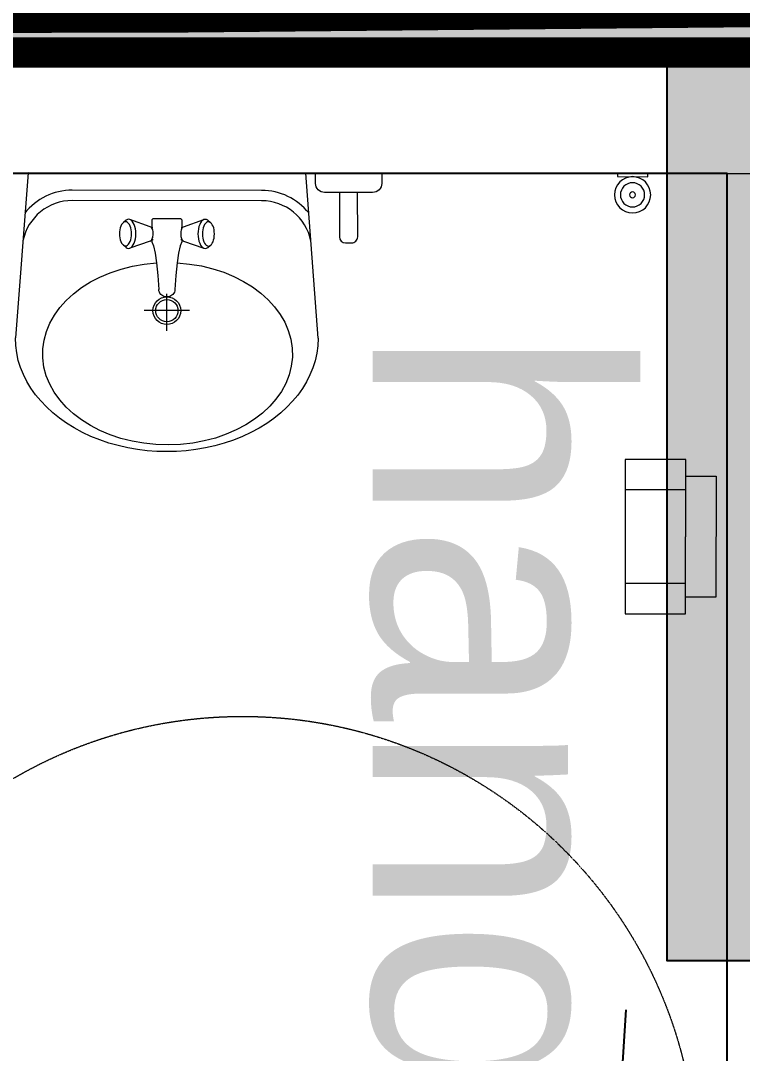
# Model space of a CAD drawing. Header units: millimetres. Extents: x -100356 to 314685, y 446 to 1273965.
# Drawn here: x 47474 to 48666, y 530770 to 532476 of the extents above; entities that cross this region are included whole.
import ezdxf
from ezdxf.xclip import XClip

# ---------------------------------------------------------------- set-up
doc = ezdxf.new("R2010")
doc.units = ezdxf.units.MM
doc.header["$XCLIPFRAME"] = 2
for name, pattern in [('2nd LEVEL$0$HIDDEN', [0.375, 0.25, -0.125]), ('CENTER', [2, 1.25, -0.25, 0.25, -0.25]), ('Dash', [6, 3, -3]), ('DASHED2', [0.375, 0.25, -0.125]), ('gf$0$CENTER2', [28.575, 19.05, -3.175, 3.175, -3.175]), ('gf$0$Kume - Grid Line', [10.5, 6, -1.25, 2, -1.25])]:
    doc.linetypes.add(name, pattern=pattern)
for name, color, linetype in [('20180221 BF$0$luoi', 5, 'Continuous'), ('20180221 BF$0$TREE', 99, 'Continuous'), ('2nd LEVEL$0$2nd LEVEL$0$THIET-BI', 21, 'Continuous'), ('STR', 7, 'Continuous')]:
    doc.layers.add(name, color=color, linetype=linetype)
for name, color, linetype, lineweight in [('20180221 BF$0$TUONG 2', 2, 'Continuous', 25), ('20180330-Ascent Plaza-TP-Ban ve so bo$0$@ color hatch', 7, 'Continuous', 13), ('20180330-Ascent Plaza-TP-Ban ve so bo$0$KÍNH', 150, 'Continuous', 9), ('2nd LEVEL$0$2nd LEVEL$0$17 vatdung', 6, 'Continuous', 9), ('2nd LEVEL$0$2nd LEVEL$0$18 thietbiwc', 6, 'Continuous', 9), ('2nd LEVEL$0$2nd LEVEL$0$A-HAT WALL', 8, 'Continuous', 9), ('2nd LEVEL$0$2nd LEVEL$0$dim', 8, 'Continuous', 13), ('2nd LEVEL$0$2nd LEVEL$0$SAN2', 6, 'Continuous', 9), ('2nd LEVEL$0$2nd LEVEL$0$Thiet bi', 54, 'Continuous', 9), ('2nd LEVEL$0$FURNITURE', 45, 'Continuous', 13), ('@ color hatch', 7, 'Continuous', 13), ('A.Concrete', 7, 'Continuous', 25), ('gf$0$A.Axis', 251, 'gf$0$CENTER2', 13), ('GJ', 1, 'Continuous', 13), ('LC.HA', 250, 'Continuous', 9), ('LGI', 250, 'CENTER', 9), ('luoicot', 30, 'Continuous', 13), ('TEXT', 6, 'Continuous', 20)]:
    doc.layers.add(name, color=color, linetype=linetype, lineweight=lineweight)
doc.styles.add('VnArial', font='Font - TrueType - Arial.ttf')

# ---------------------------------------------------------------- blocks, each defined once
blk = doc.blocks.new('gf$0$grid tower-gf')
at = {"layer": 'gf$0$A.Axis', "linetype": 'gf$0$Kume - Grid Line', "lineweight": 9, "ltscale": 100}
blk.add_line((48341.2, -11100.1), (-14918.8, -11100.1), dxfattribs=at)
blk = doc.blocks.new('SITE')
at = {"layer": 'GJ', "color": 2, "linetype": 'DASHED2', "ltscale": 200, "const_width": 50, "elevation": 0}
blk.add_lwpolyline([(-52588.7, 42418.7), (-48449.4, 42705.3), (-47305.7, 42675.1), (-44663.6, 42637.5), (-38719.2, 42656.1), (-35209.1, 42660.5), (-34095.9, 42670.9), (-29878.6, 42740.1), (-25969.9, 42803.7), (-21953.7, 42762.3), (-17824.9, 42747.8)], dxfattribs=at)
blk = doc.blocks.new('20180221 BF$0$hientrang')
at = {"layer": '20180221 BF$0$luoi', "color": 7, "linetype": 'Continuous'}
blk.add_line((-70495.8, 84900.3, 0), (-67995.8, 84897.2, 0), dxfattribs=at)
blk = doc.blocks.new('2nd LEVEL$0$2nd LEVEL$0$Tap Plan')
at = {"color": 0, "linetype": 'ByBlock', "lineweight": 20}
for p, q in [((-12.4, 121.3), (-13, 119.3)), ((-12.4, 121.3), (-13, 119.3)), ((-11.4, 123.1), (-12.4, 121.3)), ((-11.4, 123.1), (-12.4, 121.3)), ((-10, 124.9), (-11.4, 123.1)), ((-10, 124.9), (-11.4, 123.1)), ((-8.4, 126.3), (-10, 124.9)), ((-8.4, 126.3), (-10, 124.9)), ((-6.5, 127.5), (-8.4, 126.3)), ((-6.5, 127.5), (-8.4, 126.3)), ((-4.4, 128.3), (-6.5, 127.5)), ((-4.4, 128.3), (-6.5, 127.5)), ((-5, 128.3), (-6.1, 127.6)), ((-3.4, 129), (-5, 128.3)), ((-2.3, 128.8), (-4.4, 128.3)), ((-2.3, 128.8), (-4.4, 128.3)), ((-1.7, 129.4), (-3.4, 129)), ((0, 129), (-2.3, 128.8)), ((0, 129), (-2.3, 128.8)), ((0, 129.5), (-1.7, 129.4)), ((1.7, 129.4), (0, 129.5)), ((2.3, 128.8), (0, 129)), ((2.3, 128.8), (0, 129)), ((3.4, 129), (1.7, 129.4)), ((4.4, 128.3), (2.3, 128.8)), ((4.4, 128.3), (2.3, 128.8)), ((5, 128.3), (3.4, 129)), ((6.5, 127.5), (4.4, 128.3)), ((6.5, 127.5), (4.4, 128.3)), ((6.1, 127.6), (5, 128.3)), ((8.4, 126.3), (6.5, 127.5)), ((8.4, 126.3), (6.5, 127.5)), ((10, 124.9), (8.4, 126.3)), ((10, 124.9), (8.4, 126.3)), ((11.4, 123.1), (10, 124.9)), ((11.4, 123.1), (10, 124.9)), ((12.4, 121.3), (11.4, 123.1)), ((12.4, 121.3), (11.4, 123.1)), ((13, 119.3), (12.4, 121.3)), ((13, 119.3), (12.4, 121.3)), ((-15, 93.9), (-13.2, 117.1)), ((-15, 93.9), (-13.2, 117.1)), ((-13, 119.2), (-13.2, 117.1)), ((-13, 119.2), (-13.2, 117.1)), ((-13, 119.3), (-13, 119.2)), ((-13, 119.3), (-13, 119.2)), ((13, 119.3), (13, 119.2)), ((13, 119.3), (13, 119.2)), ((13.2, 117.1), (13, 119.2)), ((13.2, 117.1), (13, 119.2)), ((15, 93.9), (13.2, 117.1)), ((15, 93.9), (13.2, 117.1)), ((-17, 72.8), (-15, 93.9)), ((-17, 72.8), (-15, 93.9)), ((17, 72.8), (15, 93.9)), ((17, 72.8), (15, 93.9)), ((-19.3, 56.6), (-17, 72.9)), ((-19.3, 56.6), (-17, 72.9)), ((19.3, 56.6), (17, 72.9)), ((19.3, 56.6), (17, 72.9)), ((-22, 44.6), (-19.3, 56.6)), ((-22, 44.6), (-19.3, 56.6)), ((22, 44.6), (19.3, 56.6)), ((22, 44.6), (19.3, 56.6)), ((-77.9, 31.8), (-77.2, 35)), ((-77.9, 31.8), (-77.2, 35)), ((-77.2, 35), (-76.2, 37.9)), ((-77.2, 35), (-76.2, 37.9)), ((-76.2, 37.9), (-74.9, 40.3)), ((-76.2, 37.9), (-74.9, 40.3)), ((-74.9, 40.3), (-73.5, 42.3)), ((-74.9, 40.3), (-73.5, 42.3)), ((-73.5, 42.3), (-71.9, 43.8)), ((-73.5, 42.3), (-71.9, 43.8)), ((-67.4, 47.6), (-71.9, 43.8)), ((-67.4, 47.6), (-71.9, 43.8)), ((-71.9, 43.8), (-70.2, 44.7)), ((-71.9, 43.8), (-70.2, 44.7)), ((-70.2, 44.7), (-68.5, 45)), ((-70.2, 44.7), (-68.5, 45)), ((-68.5, 45), (-66.8, 44.7)), ((-68.5, 45), (-66.8, 44.7)), ((-67.4, 47.6), (-65.4, 48.6)), ((-67.4, 47.6), (-65.4, 48.6)), ((-66.8, 44.7), (-65.1, 43.8)), ((-66.8, 44.7), (-65.1, 43.8)), ((-65.4, 48.6), (-63.3, 49)), ((-65.4, 48.6), (-63.3, 49)), ((-65.1, 43.8), (-63.5, 42.3)), ((-65.1, 43.8), (-63.5, 42.3)), ((-63.5, 42.3), (-62.1, 40.3)), ((-63.5, 42.3), (-62.1, 40.3)), ((-63.3, 49), (-61.2, 48.6)), ((-63.3, 49), (-61.2, 48.6)), ((-62.1, 40.3), (-60.8, 37.9)), ((-62.1, 40.3), (-60.8, 37.9)), ((-61.2, 48.6), (-59.2, 47.6)), ((-27.6, 36.8), (-61.2, 48.6)), ((-61.2, 48.6), (-59.2, 47.6)), ((-27.6, 36.8), (-61.2, 48.6)), ((-60.8, 37.9), (-59.8, 35)), ((-60.8, 37.9), (-59.8, 35)), ((-59.8, 35), (-59.1, 31.8)), ((-59.8, 35), (-59.1, 31.8)), ((-59.2, 47.6), (-57.3, 45.8)), ((-59.2, 47.6), (-57.3, 45.8)), ((-57.3, 45.8), (-55.6, 43.4)), ((-57.3, 45.8), (-55.6, 43.4)), ((-55.6, 43.4), (-54.1, 40.4)), ((-55.6, 43.4), (-54.1, 40.4)), ((-54.1, 40.4), (-52.9, 37)), ((-54.1, 40.4), (-52.9, 37)), ((-52.9, 37), (-52, 33.2)), ((-52.9, 37), (-52, 33.2)), ((-27.6, 36.8), (-26.6, 36.3)), ((-27.6, 36.8), (-26.6, 36.3)), ((-26.6, 36.3), (-25.7, 35.4)), ((-26.6, 36.3), (-25.7, 35.4)), ((-25.7, 35.4), (-24.8, 34.2)), ((-25.7, 35.4), (-24.8, 34.2)), ((-22.9, 35), (-25.4, 35)), ((-22.9, 35), (-25.4, 35)), ((-25, 37.5), (-24.8, 38)), ((-25, 37.5), (-24.8, 38)), ((-25, 37), (-25, 37.5)), ((-25, 37), (-25, 37.5)), ((-25, 35), (-25, 37)), ((-25, 35), (-25, 37)), ((-24.8, 38), (-21.9, 44.9)), ((-24.8, 38), (-21.9, 44.9)), ((-24.8, 34.2), (-24.1, 32.7)), ((-24.8, 34.2), (-24.1, 32.7)), ((24.8, 38), (21.9, 44.9)), ((24.8, 38), (21.9, 44.9)), ((25.4, 35), (23.2, 35)), ((25.4, 35), (23.2, 35)), ((24.1, 32.7), (24.8, 34.2)), ((24.1, 32.7), (24.8, 34.2)), ((24.8, 38), (25, 37.5)), ((24.8, 38), (25, 37.5)), ((24.8, 34.2), (25.7, 35.4)), ((24.8, 34.2), (25.7, 35.4)), ((25, 37.5), (25, 37)), ((25, 37.5), (25, 37)), ((25, 37), (25, 35)), ((25, 37), (25, 35)), ((25.7, 35.4), (26.6, 36.3)), ((25.7, 35.4), (26.6, 36.3)), ((26.6, 36.3), (27.6, 36.8)), ((26.6, 36.3), (27.6, 36.8)), ((27.6, 36.8), (61.2, 48.6)), ((27.6, 36.8), (61.2, 48.6)), ((52, 33.2), (52.9, 37)), ((52, 33.2), (52.9, 37)), ((52.9, 37), (54.1, 40.4)), ((52.9, 37), (54.1, 40.4)), ((54.1, 40.4), (55.6, 43.4)), ((54.1, 40.4), (55.6, 43.4)), ((55.6, 43.4), (57.3, 45.8)), ((55.6, 43.4), (57.3, 45.8)), ((57.3, 45.8), (59.2, 47.6)), ((57.3, 45.8), (59.2, 47.6)), ((59.1, 31.8), (59.8, 35)), ((59.1, 31.8), (59.8, 35)), ((59.2, 47.6), (61.2, 48.6)), ((59.2, 47.6), (61.2, 48.6)), ((59.8, 35), (60.8, 37.9)), ((59.8, 35), (60.8, 37.9)), ((60.8, 37.9), (62.1, 40.3)), ((60.8, 37.9), (62.1, 40.3)), ((61.2, 48.6), (63.3, 49)), ((61.2, 48.6), (63.3, 49)), ((62.1, 40.3), (63.5, 42.3)), ((62.1, 40.3), (63.5, 42.3)), ((63.3, 49), (65.4, 48.6)), ((63.3, 49), (65.4, 48.6)), ((63.5, 42.3), (65.1, 43.8)), ((63.5, 42.3), (65.1, 43.8)), ((65.1, 43.8), (66.8, 44.7)), ((65.1, 43.8), (66.8, 44.7)), ((65.4, 48.6), (67.4, 47.6)), ((65.4, 48.6), (67.4, 47.6)), ((66.8, 44.7), (68.5, 45)), ((66.8, 44.7), (68.5, 45)), ((67.4, 47.6), (71.9, 43.8)), ((67.4, 47.6), (71.9, 43.8)), ((68.5, 45), (70.2, 44.7)), ((68.5, 45), (70.2, 44.7)), ((70.2, 44.7), (71.9, 43.8)), ((70.2, 44.7), (71.9, 43.8)), ((71.9, 43.8), (73.5, 42.3)), ((71.9, 43.8), (73.5, 42.3)), ((73.5, 42.3), (74.9, 40.3)), ((73.5, 42.3), (74.9, 40.3)), ((74.9, 40.3), (76.2, 37.9)), ((74.9, 40.3), (76.2, 37.9)), ((76.2, 37.9), (77.2, 35)), ((76.2, 37.9), (77.2, 35)), ((77.2, 35), (77.9, 31.8)), ((77.2, 35), (77.9, 31.8)), ((-78.5, 25), (-78.3, 28.5)), ((-78.5, 25), (-78.3, 28.5)), ((-78.3, 21.5), (-78.5, 25)), ((-78.3, 21.5), (-78.5, 25)), ((-78.3, 28.5), (-77.9, 31.8)), ((-78.3, 28.5), (-77.9, 31.8)), ((-77.9, 18.2), (-78.3, 21.5)), ((-77.9, 18.2), (-78.3, 21.5)), ((-77.2, 15), (-77.9, 18.2)), ((-77.2, 15), (-77.9, 18.2)), ((-59.1, 18.2), (-59.8, 15)), ((-59.1, 18.2), (-59.8, 15)), ((-59.1, 31.8), (-58.6, 28.5)), ((-59.1, 31.8), (-58.6, 28.5)), ((-58.6, 21.5), (-59.1, 18.2)), ((-58.6, 21.5), (-59.1, 18.2)), ((-58.6, 28.5), (-58.5, 25)), ((-58.6, 28.5), (-58.5, 25)), ((-58.5, 25), (-58.6, 21.5)), ((-58.5, 25), (-58.6, 21.5)), ((-52, 33.2), (-51.5, 29.2)), ((-52, 33.2), (-51.5, 29.2)), ((-51.5, 20.8), (-52, 16.8)), ((-51.5, 20.8), (-52, 16.8)), ((-51.5, 29.2), (-51.3, 25)), ((-51.5, 29.2), (-51.3, 25)), ((-51.3, 25), (-51.5, 20.8)), ((-51.3, 25), (-51.5, 20.8)), ((-24.1, 17.3), (-24.8, 15.8)), ((-24.1, 17.3), (-24.8, 15.8)), ((-24.1, 32.7), (-23.5, 31)), ((-24.1, 32.7), (-23.5, 31)), ((-23.5, 19), (-24.1, 17.3)), ((-23.5, 19), (-24.1, 17.3)), ((-23.5, 31), (-23, 29.1)), ((-23.5, 31), (-23, 29.1)), ((-23, 20.9), (-23.5, 19)), ((-23, 20.9), (-23.5, 19)), ((-23, 29.1), (-22.8, 27.1)), ((-23, 29.1), (-22.8, 27.1)), ((-22.8, 22.9), (-23, 20.9)), ((-22.8, 22.9), (-23, 20.9)), ((-22.8, 27.1), (-22.7, 25)), ((-22.8, 27.1), (-22.7, 25)), ((-22.7, 25), (-22.8, 22.9)), ((-22.7, 25), (-22.8, 22.9)), ((22.7, 25), (22.8, 27.1)), ((22.7, 25), (22.8, 27.1)), ((22.8, 22.9), (22.7, 25)), ((22.8, 22.9), (22.7, 25)), ((22.8, 27.1), (23, 29.1)), ((22.8, 27.1), (23, 29.1)), ((23, 20.9), (22.8, 22.9)), ((23, 20.9), (22.8, 22.9)), ((23, 29.1), (23.5, 31)), ((23, 29.1), (23.5, 31)), ((23.5, 19), (23, 20.9)), ((23.5, 19), (23, 20.9)), ((23.5, 31), (24.1, 32.7)), ((23.5, 31), (24.1, 32.7)), ((24.1, 17.3), (23.5, 19)), ((24.1, 17.3), (23.5, 19)), ((24.8, 15.8), (24.1, 17.3)), ((24.8, 15.8), (24.1, 17.3)), ((51.3, 25), (51.5, 29.2)), ((51.3, 25), (51.5, 29.2)), ((51.5, 20.8), (51.3, 25)), ((51.5, 20.8), (51.3, 25)), ((51.5, 29.2), (52, 33.2)), ((51.5, 29.2), (52, 33.2)), ((52, 16.8), (51.5, 20.8)), ((52, 16.8), (51.5, 20.8)), ((58.5, 25), (58.6, 28.5)), ((58.5, 25), (58.6, 28.5)), ((58.6, 21.5), (58.5, 25)), ((58.6, 21.5), (58.5, 25)), ((58.6, 28.5), (59.1, 31.8)), ((58.6, 28.5), (59.1, 31.8)), ((59.1, 18.2), (58.6, 21.5)), ((59.1, 18.2), (58.6, 21.5)), ((59.8, 15), (59.1, 18.2)), ((59.8, 15), (59.1, 18.2)), ((77.9, 18.2), (77.2, 15)), ((77.9, 18.2), (77.2, 15)), ((77.9, 31.8), (78.3, 28.5)), ((77.9, 31.8), (78.3, 28.5)), ((78.3, 21.5), (77.9, 18.2)), ((78.3, 21.5), (77.9, 18.2)), ((78.3, 28.5), (78.5, 25)), ((78.3, 28.5), (78.5, 25)), ((78.5, 25), (78.3, 21.5)), ((78.5, 25), (78.3, 21.5)), ((-76.2, 12.1), (-77.2, 15)), ((-76.2, 12.1), (-77.2, 15)), ((-74.9, 9.7), (-76.2, 12.1)), ((-74.9, 9.7), (-76.2, 12.1)), ((-73.5, 7.7), (-74.9, 9.7)), ((-73.5, 7.7), (-74.9, 9.7)), ((-71.9, 6.2), (-73.5, 7.7)), ((-71.9, 6.2), (-73.5, 7.7)), ((-70.2, 5.3), (-71.9, 6.2)), ((-67.4, 2.4), (-71.9, 6.2)), ((-70.2, 5.3), (-71.9, 6.2)), ((-67.4, 2.4), (-71.9, 6.2)), ((-68.5, 5), (-70.2, 5.3)), ((-68.5, 5), (-70.2, 5.3)), ((-66.8, 5.3), (-68.5, 5)), ((-66.8, 5.3), (-68.5, 5)), ((-65.4, 1.4), (-67.4, 2.4)), ((-65.4, 1.4), (-67.4, 2.4)), ((-65.1, 6.2), (-66.8, 5.3)), ((-65.1, 6.2), (-66.8, 5.3)), ((-63.3, 1), (-65.4, 1.4)), ((-63.3, 1), (-65.4, 1.4)), ((-63.5, 7.7), (-65.1, 6.2)), ((-63.5, 7.7), (-65.1, 6.2)), ((-62.1, 9.7), (-63.5, 7.7)), ((-62.1, 9.7), (-63.5, 7.7)), ((-61.2, 1.4), (-63.3, 1)), ((-61.2, 1.4), (-63.3, 1)), ((-60.8, 12.1), (-62.1, 9.7)), ((-60.8, 12.1), (-62.1, 9.7)), ((-27.6, 13.2), (-61.2, 1.4)), ((-27.6, 13.2), (-61.2, 1.4)), ((-59.2, 2.4), (-61.2, 1.4)), ((-59.2, 2.4), (-61.2, 1.4)), ((-59.8, 15), (-60.8, 12.1)), ((-59.8, 15), (-60.8, 12.1)), ((-57.3, 4.2), (-59.2, 2.4)), ((-57.3, 4.2), (-59.2, 2.4)), ((-55.6, 6.6), (-57.3, 4.2)), ((-55.6, 6.6), (-57.3, 4.2)), ((-54.1, 9.6), (-55.6, 6.6)), ((-54.1, 9.6), (-55.6, 6.6)), ((-52.9, 13), (-54.1, 9.6)), ((-52.9, 13), (-54.1, 9.6)), ((-52, 16.8), (-52.9, 13)), ((-52, 16.8), (-52.9, 13)), ((-26.6, 13.7), (-27.6, 13.2)), ((-26.6, 13.7), (-27.6, 13.2)), ((-25.7, 14.6), (-26.6, 13.7)), ((-25.7, 14.6), (-26.6, 13.7)), ((-24.8, 15.8), (-25.7, 14.6)), ((-24.8, 15.8), (-25.7, 14.6)), ((-23.3, 15), (-25.4, 15)), ((-23.3, 15), (-25.4, 15)), ((-25, 3), (-25, 15)), ((-25, 3), (-25, 15)), ((-25, 2.5), (-25, 3)), ((-25, 2.5), (-25, 3)), ((-24.8, 2), (-25, 2.5)), ((-24.8, 2), (-25, 2.5)), ((-24.6, 1.5), (-24.8, 2)), ((-24.6, 1.5), (-24.8, 2)), ((-24.3, 1.1), (-24.6, 1.5)), ((-24.3, 1.1), (-24.6, 1.5)), ((-23.9, 0.7), (-24.3, 1.1)), ((-23.9, 0.7), (-24.3, 1.1)), ((-23.5, 0.4), (-23.9, 0.7)), ((-23.5, 0.4), (-23.9, 0.7)), ((-23, 0.2), (-23.5, 0.4)), ((-23, 0.2), (-23.5, 0.4)), ((-22.5, 0), (-23, 0.2)), ((-22.5, 0), (-23, 0.2)), ((-22, 0), (-22.5, 0)), ((-22, 0), (-22.5, 0)), ((22, 0), (-22, 0)), ((22, 0), (-22, 0)), ((22.5, 0), (22, 0)), ((22.5, 0), (22, 0)), ((23, 0.2), (22.5, 0)), ((23, 0.2), (22.5, 0)), ((23.5, 0.4), (23, 0.2)), ((23.5, 0.4), (23, 0.2)), ((25.4, 15), (23.5, 15)), ((25.4, 15), (23.5, 15)), ((23.9, 0.7), (23.5, 0.4)), ((23.9, 0.7), (23.5, 0.4)), ((24.3, 1.1), (23.9, 0.7)), ((24.3, 1.1), (23.9, 0.7)), ((24.6, 1.5), (24.3, 1.1)), ((24.6, 1.5), (24.3, 1.1)), ((24.8, 2), (24.6, 1.5)), ((24.8, 2), (24.6, 1.5)), ((25.7, 14.6), (24.8, 15.8)), ((25.7, 14.6), (24.8, 15.8)), ((25, 2.5), (24.8, 2)), ((25, 2.5), (24.8, 2)), ((25, 15), (25, 3)), ((25, 15), (25, 3)), ((25, 3), (25, 2.5)), ((25, 3), (25, 2.5)), ((26.6, 13.7), (25.7, 14.6)), ((26.6, 13.7), (25.7, 14.6)), ((27.6, 13.2), (26.6, 13.7)), ((27.6, 13.2), (26.6, 13.7)), ((27.6, 13.2), (61.2, 1.4)), ((27.6, 13.2), (61.2, 1.4)), ((52.9, 13), (52, 16.8)), ((52.9, 13), (52, 16.8)), ((54.1, 9.6), (52.9, 13)), ((54.1, 9.6), (52.9, 13)), ((55.6, 6.6), (54.1, 9.6)), ((55.6, 6.6), (54.1, 9.6)), ((57.3, 4.2), (55.6, 6.6)), ((57.3, 4.2), (55.6, 6.6)), ((59.2, 2.4), (57.3, 4.2)), ((59.2, 2.4), (57.3, 4.2)), ((61.2, 1.4), (59.2, 2.4)), ((61.2, 1.4), (59.2, 2.4)), ((60.8, 12.1), (59.8, 15)), ((60.8, 12.1), (59.8, 15)), ((62.1, 9.7), (60.8, 12.1)), ((62.1, 9.7), (60.8, 12.1)), ((63.3, 1), (61.2, 1.4)), ((63.3, 1), (61.2, 1.4)), ((63.5, 7.7), (62.1, 9.7)), ((63.5, 7.7), (62.1, 9.7)), ((65.4, 1.4), (63.3, 1)), ((65.4, 1.4), (63.3, 1)), ((65.1, 6.2), (63.5, 7.7)), ((65.1, 6.2), (63.5, 7.7)), ((66.8, 5.3), (65.1, 6.2)), ((66.8, 5.3), (65.1, 6.2)), ((67.4, 2.4), (65.4, 1.4)), ((67.4, 2.4), (65.4, 1.4)), ((68.5, 5), (66.8, 5.3)), ((68.5, 5), (66.8, 5.3)), ((67.4, 2.4), (71.9, 6.2)), ((67.4, 2.4), (71.9, 6.2)), ((70.2, 5.3), (68.5, 5)), ((70.2, 5.3), (68.5, 5)), ((71.9, 6.2), (70.2, 5.3)), ((71.9, 6.2), (70.2, 5.3)), ((73.5, 7.7), (71.9, 6.2)), ((73.5, 7.7), (71.9, 6.2)), ((74.9, 9.7), (73.5, 7.7)), ((74.9, 9.7), (73.5, 7.7)), ((76.2, 12.1), (74.9, 9.7)), ((76.2, 12.1), (74.9, 9.7)), ((77.2, 15), (76.2, 12.1)), ((77.2, 15), (76.2, 12.1))]:
    blk.add_line(p, q, dxfattribs=at)
blk = doc.blocks.new('*U557')
at = {"layer": '2nd LEVEL$0$2nd LEVEL$0$18 thietbiwc', "color": 0, "linetype": 'ByBlock', "rotation": 180}
blk.add_blockref('2nd LEVEL$0$2nd LEVEL$0$Tap Plan', (0, 0), dxfattribs=at)
blk = doc.blocks.new('2nd LEVEL$0$2nd LEVEL$0$kt02')
at = {"layer": '2nd LEVEL$0$2nd LEVEL$0$17 vatdung', "extrusion": (1.68164e-08, 2.65989e-09, 1)}
blk.add_line((1389.8, -684.4, 0), (1366.2, -660.8, 0), dxfattribs=at)
at = {"layer": '2nd LEVEL$0$2nd LEVEL$0$17 vatdung', "extrusion": (8.12272e-09, 1.47776e-08, 1), "elevation": 0}
for points in [[(1149.6, -829.9), (1327.8, -622.7), (1004, -298.2), (796.4, -476)], [(1031.6, -647.4), (1005.2, -620.9), (978.7, -594.3)], [(981.4, -644.5), (1024.9, -601.2)]]:
    blk.add_lwpolyline(points, dxfattribs=at)
for points in [[(1284.9, -672.5, 0.226675), (1256.3, -591.2), (1035.4, -369.8, 0.229741), (952.9, -341.1)], [(1254.6, -707.8, 0.35694), (1244.2, -603.2), (1023.3, -381.8, 0.35694), (918.8, -371.2, 0.229741)]]:
    blk.add_lwpolyline(points, format="xyb", dxfattribs=at)
at = {"layer": '2nd LEVEL$0$2nd LEVEL$0$17 vatdung', "elevation": 0}
for points in [[(1339.3, -634), (1416.7, -711.2), (1404.8, -723.2, -0.414523), (1383.5, -723.2), (1327.5, -667.1, -0.413903), (1327.4, -645.9), (1339.3, -634)], [(1344.9, -684.5), (1292.9, -736.5, 0.414164), (1292.9, -750.6), (1300, -757.7, 0.414524), (1314.1, -757.7), (1366, -705.7), (1344.9, -684.5)]]:
    blk.add_lwpolyline(points, format="xyb", dxfattribs=at)
at = {"layer": '2nd LEVEL$0$2nd LEVEL$0$17 vatdung', "extrusion": (8.12272e-09, 1.47776e-08, 1), "elevation": 0}
blk.add_lwpolyline([(1149.6, -829.9), (1149.6, -829.9)], close=True, dxfattribs=at)
at = {"layer": '2nd LEVEL$0$2nd LEVEL$0$17 vatdung', "extrusion": (8.12272e-09, 1.47776e-08, 1)}
for radius in [22.9, 18.3]:
    blk.add_circle((1005.2, -620.9, 0), radius, dxfattribs=at)
at = {"layer": '2nd LEVEL$0$2nd LEVEL$0$17 vatdung', "extrusion": (-8.12272e-09, -1.47776e-08, -1)}
for centre, major_axis, ratio, start_param, end_param in [((973, -652.9, 0), (176.6, -177, 0), 0.75, 0, 3.141593), ((955.6, -672.1, 0), (-145.7, 146, 0), 0.730267, 1.647265, 7.765229)]:
    blk.add_ellipse(centre, major_axis=major_axis, ratio=ratio, start_param=start_param, end_param=end_param, dxfattribs=at)
at = {"layer": '2nd LEVEL$0$2nd LEVEL$0$17 vatdung', "extrusion": (8.12272e-09, 1.47776e-08, 1), "xscale": -1, "rotation": 314.9393425048202}
blk.add_blockref('*U557', (1112.6, -513.7, 0), dxfattribs=at)
blk = doc.blocks.new('2nd LEVEL$0$2nd LEVEL$0$A$C5C873720')
at = {"layer": '2nd LEVEL$0$2nd LEVEL$0$A-HAT WALL'}
blk.add_blockref('2nd LEVEL$0$2nd LEVEL$0$kt02', (0, 0), dxfattribs=at)
blk = doc.blocks.new('2nd LEVEL$0$2nd LEVEL$0$XAPHONG')
at = {"layer": '2nd LEVEL$0$2nd LEVEL$0$Thiet bi', "ltscale": 0.01}
blk.add_lwpolyline([(-25, 0), (25, 0), (25, -5), (-25, -5), (-25, 0)], dxfattribs=at)
for radius in [30, 20, 5]:
    blk.add_circle((0, -35), radius, dxfattribs=at)
blk = doc.blocks.new('2nd LEVEL$0$2nd LEVEL$0$SAY TAY')
at = {"layer": '2nd LEVEL$0$2nd LEVEL$0$Thiet bi', "ltscale": 0.01}
for points in [[(50, 52.5), (-50, 52.5), (-50, -202.5), (50, -202.5), (50, 52.5)], [(50, -75), (50, 25), (100, 25), (100, -175), (50, -175), (50, 25)], [(50, 2.5), (-50, 2.5)], [(50, -152.5), (-50, -152.5)]]:
    blk.add_lwpolyline(points, dxfattribs=at)
blk = doc.blocks.new('X-GRID')
at = {"layer": 'LGI', "ltscale": 1500}
blk.add_line((5008.8, 0), (-57318.6, 0), dxfattribs=at)
blk = doc.blocks.new('A$C60262ED2')
at = {"layer": 'LC.HA'}
h = blk.add_hatch(color=256, dxfattribs=at)
h.dxf.hatch_style = 1
h.paths.add_polyline_path([(24008.8, 51684), (23708.8, 51684), (23708.8, 50184), (24008.8, 50184)])
at = {"layer": 'STR', "ltscale": 1000, "elevation": 0}
blk.add_lwpolyline([(24008.8, 51684), (23708.8, 51684), (23708.8, 50184), (24008.8, 50184)], close=True, dxfattribs=at)
at = {"rotation": 180}
blk.add_blockref('X-GRID', (7408.8, 51484, 0), dxfattribs=at)
blk = doc.blocks.new('column')
at = {"layer": 'luoicot', "ltscale": 0.5}
blk.add_blockref('A$C60262ED2', (-47108.6, -40383.9, 0), dxfattribs=at)

msp = doc.modelspace()

# ---------------------------------------------------------------- hatches: boundary and pattern name
at = {"layer": '@ color hatch', "ltscale": 0.5}
h = msp.add_hatch(dxfattribs=at)
h.set_pattern_fill('CROSS', color=139, scale=300)
h.set_pattern_definition([(0, (403133.136, 611737.235), (75, 75), [37.5, -112.5]), (90, (403151.886, 611718.485), (-75, 75), [37.5, -112.5])])
edge = h.paths.add_edge_path()
edge.add_line((89436.4, 521620.8), (87938.5, 521231.2))
edge.add_arc((86679.7, 526070.1), 5000, 219.0015, 284.5817, ccw=False)
edge.add_line((82794, 522923.4), (81729.3, 522923.4))
edge.add_line((81729.3, 522923.4), (79041, 532423.4))
edge.add_line((79041, 532423.4), (42090.8, 532423.4))
edge.add_line((42090.8, 532423.4), (42090.8, 532512.6))
edge.add_arc((42490.8, 532512.4), 400, 90.3988, 179.9682, ccw=False)
edge.add_line((42488, 532912.4), (76917.8, 533152))
edge.add_arc((76942, 529679.8), 3472.2, 7.6783, 90.3988, ccw=False)
edge.add_line((80383.1, 530143.8), (80769.8, 527418.8))
edge.add_arc((87700.5, 528402.3), 7000.1, 188.07709, 284.35817)
edge = h.paths.add_edge_path()
edge.add_arc((87695.4, 528401.5), 3495, 188.0758, 235.9307, ccw=False)
edge.add_line((84235.1, 527910.5), (83848.4, 530635.5))
edge.add_arc((76917.8, 529652), 7000, 8.07709, 90)
edge.add_line((76917.8, 536652), (76917.6, 536667.4))
edge.add_line((76917.6, 536667.4), (84112.8, 536955.1))
edge.add_line((84112.8, 536955.1), (85737.6, 525506.4))
edge = h.paths.add_edge_path()
edge.add_line((85737.7, 525506.4), (102351.4, 529522.8))
edge.add_line((102351.4, 529522.8), (109839.3, 531263.4))
edge.add_line((109839.3, 531263.4), (116045.9, 533026.6))
edge.add_line((116045.9, 533026.6), (118020, 526826.4))
edge.add_arc((119619.7, 529939.4), 3500, 216.3525, 242.8025, ccw=False)
edge.add_arc((111163.1, 523715.5), 7000, 36.35249, 102.75231)
edge.add_line((109618, 530542.8), (88525.7, 525000.4))
edge.add_arc((87703.2, 528402.3), 3500, 235.8342, 283.5907, ccw=False)
edge = h.paths.add_edge_path()
edge.add_line((118016.9, 526825.3), (137345.4, 533030.3))
edge.add_line((137345.4, 533030.3), (137833, 532765.5))
edge.add_line((137833, 532765.5), (120689.5, 526606.9))
edge.add_arc((119617.7, 529951.9), 3512.6, 242.8886, 287.766, ccw=False)
edge = h.paths.add_edge_path()
edge.add_line((97071, 507765.2), (96437.6, 506959.3))
edge.add_line((96437.6, 506959.3), (94736.4, 508296.5))
edge.add_arc((90719.6, 503186.1), 6500, 51.83222, 89.94553)
edge.add_line((90725.8, 509686.1), (89937.8, 509686.1))
edge.add_line((89937.8, 509686.1), (89937.8, 510323.3))
edge.add_line((89937.8, 510323.3), (93816.5, 510323.3))
edge.add_line((93816.5, 510323.3), (97071, 507765.2))
edge = h.paths.add_edge_path()
edge.add_line((79665.1, 509835.3), (80607.3, 510323.3))
edge.add_line((80607.3, 510323.3), (84937.8, 510323.3))
edge.add_line((84937.8, 510323.3), (84937.8, 509723.3))
edge.add_line((84937.8, 509723.3), (84791.2, 509725.4))
edge.add_arc((84721, 504795.6), 4930.3, 89.1837, 127.1872)
edge.add_line((81741, 508723.4), (80241, 508723.4))
edge.add_line((80241, 508723.4), (79665.1, 509835.3))
edge = h.paths.add_edge_path()
edge.add_line((91554.1, 502708.5), (85096.4, 502708.5))
edge.add_arc((85096.4, 497708.5), 5000, 90, 96.8669)
edge.add_line((84498.6, 502672.6), (82274.9, 502404.8))
edge.add_arc((82696.5, 498932.6), 3497.7, 96.9227, 140.0104)
edge.add_line((80016.7, 501180.4), (79997.8, 501152.2))
edge.add_arc((80247.3, 500985.5), 300, 146.2422, 281.3066)
edge.add_line((80306.1, 500691.3), (81150.5, 500860.1))
edge.add_line((81150.5, 500860.1), (91589.8, 502110.6))
edge.add_arc((91554.1, 502408.5), 300, 276.8306, 450)
h.paths.add_polyline_path([(73941.8, 501126.4), (75241.8, 501126.4), (75241.8, 507544.4), (73941.8, 507544.4)])
edge = h.paths.add_edge_path(flags=17)
edge.add_line((40779.5, 501121.8), (42692.6, 501123.4))
edge.add_arc((53136.5, 502117.6), 10491.2, 185.43737, 270.01994)
edge.add_line((53140.2, 491626.4), (67813.8, 491626.4))
edge.add_arc((67287.3, 491027.5), 797.4, -40.5689, 48.6796, ccw=False)
edge.add_arc((65269, 492825.1), 3500, 269.9367, 318.5659, ccw=False)
edge.add_line((65265.1, 489325.1), (50841.8, 489341))
edge.add_arc((50846.7, 492844.4), 3503.4, 234.452, 269.9189, ccw=False)
edge.add_line((48809.9, 489994), (42103.1, 494789.5))
edge.add_arc((44138.9, 497636.6), 3500, 180, 234.4342, ccw=False)
edge.add_line((40638.9, 497636.6), (40779.5, 501121.8))
edge = h.paths.add_edge_path()
edge.add_line((27372.8, 515162.9), (27196.6, 510021.2))
edge.add_line((27196.6, 510021.2), (29828.2, 508257.7))
edge.add_line((29828.2, 508257.7), (29796.3, 507297.8))
edge.add_line((29796.3, 507297.8), (35957.2, 507270.2))
edge.add_line((35957.2, 507270.2), (35974.3, 504309.1))
edge.add_line((35974.3, 504309.1), (35929.5, 496299.2))
edge.add_line((35929.5, 496299.2), (36078.4, 490697.9))
edge.add_line((36078.4, 490697.9), (36004.4, 487696.4))
edge.add_line((36004.4, 487696.4), (36054.2, 485829.3))
edge.add_line((36054.2, 485829.3), (72942, 485774.8))
edge.add_line((72942, 485774.8), (72942, 491323.3))
edge.add_line((72942, 491323.3), (71061.6, 488875))
edge.add_arc((64850.8, 493645.1), 7831.2, 273.06105, 322.47468, ccw=False)
edge.add_line((65269, 485825.1), (50837.9, 485841))
edge.add_arc((50845.6, 492841), 7000, 234.43415, 269.9367, ccw=False)
edge.add_line((46774.2, 487146.9), (40067.4, 491942.4))
edge.add_arc((44138.9, 497636.6), 7000, 177.62767, 234.43416, ccw=False)
edge.add_line((37144.9, 497926.3), (37422.6, 504627.5))
edge.add_arc((33909.3, 504508.1), 3515.4, 1.9475, 89.8984)
edge.add_arc((34399.5, 515034.5), 7027.8, 178.9533, 266.05143, ccw=False)
edge = h.paths.add_edge_path(flags=17)
edge.add_line((32240.9, 513417.6), (32240.9, 512245.5))
edge.add_arc((34372.8, 515031.4), 3508, 232.5753, 269.9784)
edge.add_line((34371.4, 511523.4), (42098.1, 511523.4))
edge.add_line((42098.1, 511523.4), (42098.1, 513423.4))
edge.add_line((42098.1, 513423.4), (32240.9, 513417.6))
h.paths.add_polyline_path([(27674.1, 527016.5), (27687, 527215.4), (27259.7, 527243), (26871.5, 528640.4), (26469.2, 532762.1), (26469.2, 559295), (25866.1, 559191.9), (26203.5, 551702.1), (26288.1, 538646.2), (25993.3, 535582.1), (26674.5, 528603.6), (27105, 527052.6)])

# ---------------------------------------------------------------- linework, layer by layer
at = {"color": 3, "linetype": 'Dash', "ltscale": 30, "const_width": 50, "elevation": 0}
msp.add_lwpolyline([(72607.7, 497623.5), (53140.2, 497626.4, -0.349732), (48753.4, 501123.4), (41139.8, 501123.4), (41135.4, 511517.3), (42098.1, 511517.3), (42098.1, 513423.4), (35885.6, 513423.4), (35885.6, 514943.4), (32240.9, 514943.4), (32240.9, 521123.4), (34741, 521123.4), (34741.1, 522620.3), (34741.2, 522923.4), (42040.9, 522923.4), (42041, 525123.4), (42090.3, 525123.4), (42090.9, 532417.1), (42090.8, 532423.4), (79041, 532423.4)], format="xyb", dxfattribs=at)
at = {"layer": '20180221 BF$0$TUONG 2', "ltscale": 0.5, "elevation": 0}
for points in [[(48841, 529523.3), (48841, 532423.3), (46365.7, 532423.3), (46365.7, 529523.3)], [(48641, 529723.3), (48641, 532223.3), (46565.7, 532223.3), (46565.7, 529723.3)]]:
    msp.add_lwpolyline(points, close=True, dxfattribs=at)
at = {"layer": '20180330-Ascent Plaza-TP-Ban ve so bo$0$@ color hatch', "color": 139, "ltscale": 0.5, "elevation": 0}
msp.add_lwpolyline([(89436.4, 521620.8), (87938.5, 521231.2, -0.294222), (82794, 522923.4), (81729.3, 522923.4), (79041, 532423.4), (42090.8, 532423.4), (42090.8, 532512.6, -0.412014), (42488, 532912.4), (76917.8, 533152, -0.377472), (80383.1, 530143.8), (80769.8, 527418.8, 0.446699)], format="xyb", close=True, dxfattribs=at)
at = {"layer": '2nd LEVEL$0$FURNITURE', "linetype": '2nd LEVEL$0$HIDDEN', "extrusion": (1.06307e-08, -4.40339e-09, 1)}
msp.add_circle((47840.6, 530576.6, 0), 750, dxfattribs=at)

# ---------------------------------------------------------------- block references
at = {"layer": '20180221 BF$0$TREE'}
ref = msp.add_blockref('20180221 BF$0$hientrang', (137502.3, 593331.4, 0), dxfattribs=dict(at, rotation=86.37342821610302))
XClip(ref).set_block_clipping_path([(-133148.1755428242, 112075.9558377523), (-124131.7889780848, -30182.5877385634), (-23551.8986045148, -23807.8059542924), (-32568.2851692542, 118450.7376220233)])
at = {"layer": '20180330-Ascent Plaza-TP-Ban ve so bo$0$KÍNH', "rotation": 180}
msp.add_blockref('gf$0$grid tower-gf', (74640.7, 521123.2, 0), dxfattribs=at)
at = {"layer": '2nd LEVEL$0$2nd LEVEL$0$dim', "extrusion": (1.06307e-08, -4.40339e-09, 1), "xscale": -1, "rotation": 359.906882238018}
msp.add_blockref('2nd LEVEL$0$2nd LEVEL$0$XAPHONG', (48484.7, 532223.1, 0), dxfattribs=at)
at = {"layer": '2nd LEVEL$0$2nd LEVEL$0$SAN2', "extrusion": (1.06307e-08, -4.40339e-09, 1), "rotation": 45.00002783801549}
msp.add_blockref('2nd LEVEL$0$2nd LEVEL$0$A$C5C873720', (46565.7, 531725.1, 0), dxfattribs=at)
at = {"layer": '2nd LEVEL$0$2nd LEVEL$0$THIET-BI', "extrusion": (1.06307e-08, -4.40339e-09, 1), "rotation": 359.9068842157051}
msp.add_blockref('2nd LEVEL$0$2nd LEVEL$0$SAY TAY', (48522.6, 531698.5, 0), dxfattribs=at)
at = {"layer": 'A.Concrete'}
msp.add_blockref('column', (71940.9, 521123.4, 0), dxfattribs=at)
at = {"layer": 'GJ'}
msp.add_blockref('SITE', (82927, 489820.4, 0), dxfattribs=at)

# ---------------------------------------------------------------- texts
at = {"layer": 'TEXT', "style": 'VnArial'}
msp.add_text('handicap', height=420, rotation=270, dxfattribs=at).set_placement((48055.4, 531971.1, 0))

doc.saveas('drawing.dxf')
